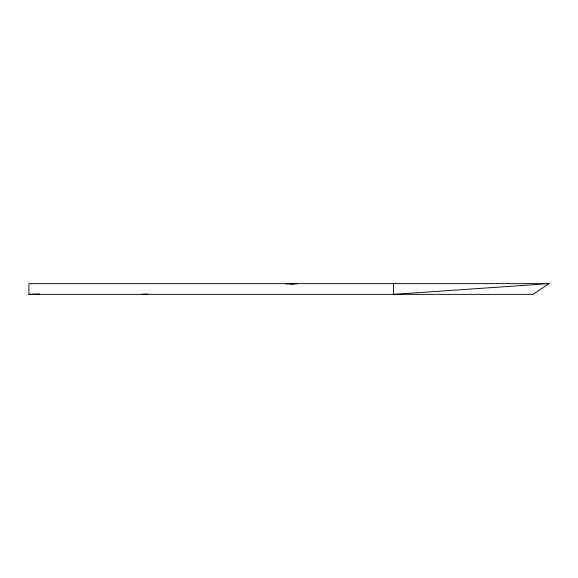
<?xml version="1.0" encoding="UTF-8"?>
<svg xmlns="http://www.w3.org/2000/svg" width="578" height="578" viewBox="0 0 578 578"><rect width="100%" height="100%" fill="white"/><g stroke="black" fill="none" stroke-linecap="round" stroke-linejoin="round"><path stroke-width="0.87" d="M549.1 283.639L533.01 294.361L28.9 294.361L28.9 283.639L549.1 283.639L393.575 294.361L393.575 283.639M141.559 294.361L147.852 293.927M290.792 284.073L297.085 283.639L286.283 284.073M28.9 294.361L39.701 293.927"/></g></svg>
